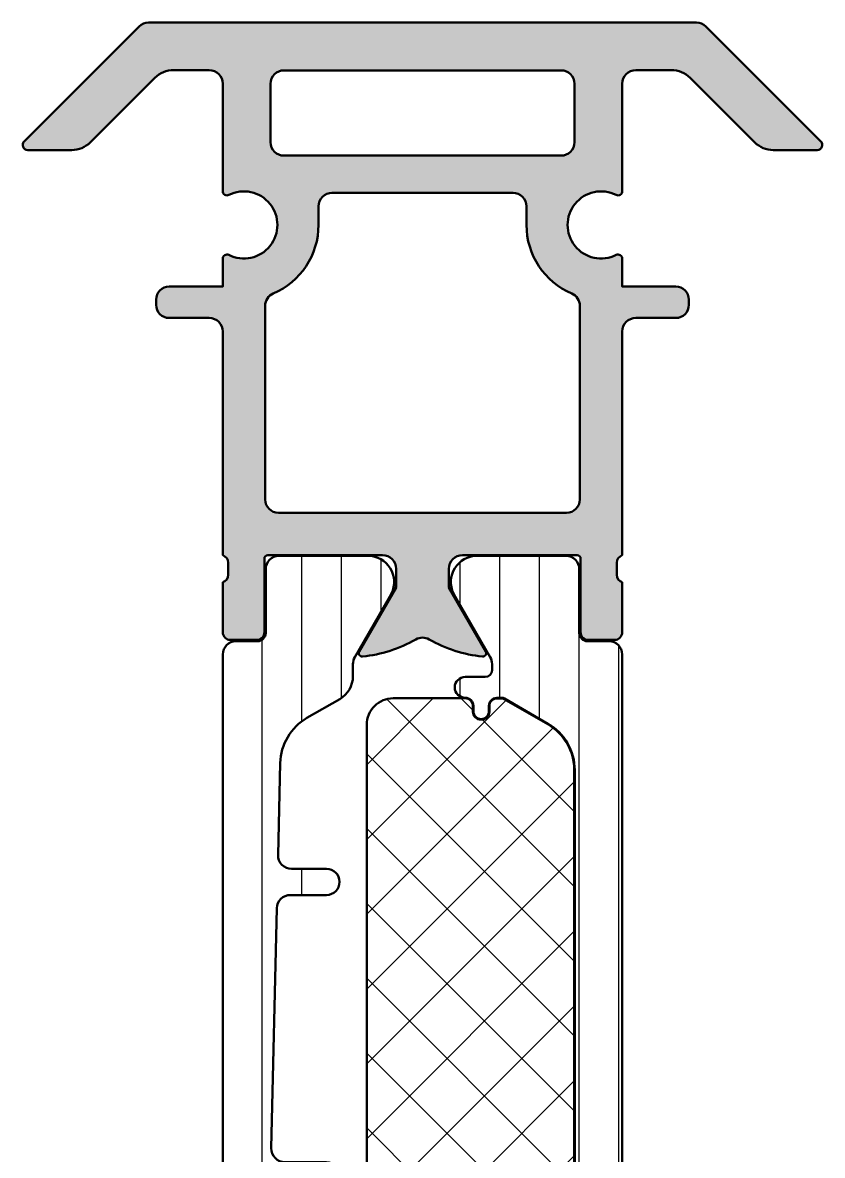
# Model space of a CAD drawing. Extents: x -8 to 23, y -75 to 95.
# Drawn here: x -7.49 to 22.49, y 52.49 to 94.99 of the extents above; entities that cross this region are included whole.
import ezdxf

# ---------------------------------------------------------------- set-up
doc = ezdxf.new("R2010")
doc.units = 0
for name, color, linetype, lineweight in [('0S-Alu contour', 7, 'Continuous', 50), ('0S-Alu hatch', 252, 'Continuous', 25), ('0S-Plastic contour', 254, 'Continuous', 50), ('0S-Plastic hatch', 253, 'Continuous', 25), ('0S-PT contour', 91, 'Continuous', 50), ('0S-PT hatch', 103, 'Continuous', 25)]:
    doc.layers.add(name, color=color, linetype=linetype, lineweight=lineweight)
pattern_1 = [(90, (0, 0), (-1.4859, 0), [])]

# ---------------------------------------------------------------- blocks, each defined once
blk = doc.blocks.new('346070__89B39D5E_1DAB_4333_B35B_0ECAB81A6148_')
at = {"layer": '0S-Alu hatch'}
h = blk.add_hatch(color=256, dxfattribs=at)
edge = h.paths.add_edge_path()
edge.add_arc((17.77985267620927, 94.50002956390381), 0.4900000000000061, 45.00000633583307, 89.99999999999834)
edge.add_line((17.77985267620929, 94.99002956390382), (-2.77989273053059, 94.9900295639038))
edge.add_arc((-2.779892730530599, 94.50002956390381), 0.4899999999999949, 89.99999999999896, 134.9999936641677)
edge.add_line((-3.126375014997592, 94.84651192499962), (-7.438494865783763, 90.53439302789143))
edge.add_arc((-7.304144592214923, 90.40004272460938), 0.190000000000001, 134.9999936641691, 269.9999999999992)
edge.add_line((-7.304144592214925, 90.2100427246094), (-5.656187475068496, 90.21004272460938))
edge.add_arc((-5.65618747506849, 91.20004272460938), 0.990000000000009, 269.9999999999997, 314.9931089170282)
edge.add_line((-4.956235961512881, 90.49992282154192), (-2.541272433093844, 92.91430551440985))
edge.add_ellipse((-1.827180484920937, 92.20004177491676), major_axis=(-1.010000000000016, 0), ratio=1, start_angle=269.99868236124945, end_angle=314.9931089170288, ccw=False)
edge.add_line((-1.827157257815045, 93.2100417746497), (-0.499977951408803, 93.21001125332862))
edge.add_ellipse((-0.4999896798912455, 92.70002157346572), major_axis=(-0.5099896799977462, 0), ratio=1, start_angle=180, end_angle=269.99868234089735, ccw=False)
edge.add_line((0.0100000001065007, 92.70002157346748), (0.0100000000000056, 88.66774257405831))
edge.add_arc((0.1657678837454049, 88.66584558126232), 0.1557794344199138, 179.3022675437157, 296.6131697495105)
edge.add_ellipse((0.7999869549865439, 87.40006614684242), major_axis=(-1.259999999999997, 0), ratio=1, start_angle=63.386740839626725, end_angle=296.6131697495112, ccw=False)
edge.add_arc((0.1657700930816543, 86.13429605376079), 0.1557700930816277, 63.38674083962603, 180)
edge.add_line((0.0100000000000267, 86.13429605376079), (0.010000000000007, 85.09003566741943))
edge.add_line((0.010000000000007, 85.09003566741943), (-2.000000000000095, 85.09003566741943))
edge.add_arc((-2.0002473909118, 84.60028305958078), 0.4897526703214849, 89.97105793068155, 180.0283572324052)
edge.add_line((-2.49000000125014, 84.60004066773548), (-2.489999999999992, 84.40002346038862))
edge.add_arc((-2.000247392161329, 84.39977606947637), 0.4897526703214949, 179.9710579306233, 270.0283572335792)
edge.add_line((-2.000005000305953, 83.91002345913802), (-0.4999896798901578, 83.91002346049471))
edge.add_ellipse((-0.4999896798898028, 83.4000337804984), major_axis=(-0.5099896799963091, 0), ratio=1, start_angle=180, end_angle=270.0000000000399, ccw=False)
edge.add_line((0.0100000001065063, 83.40003378049873), (0.0100000000001006, 75.00737559752618))
edge.add_ellipse((-0.0788364465430356, 74.73247845433256), major_axis=(-0.2888950563274164, 0), ratio=1, start_angle=178.8557447403846, end_angle=252.0911131086406, ccw=False)
edge.add_line((0.2100010000000058, 74.72670930838912), (0.210001000000011, 74.27331663564495))
edge.add_ellipse((-0.078867095643165, 74.26755538685711), major_axis=(-0.2889255417371583, 0), ratio=1, start_angle=107.91332068648441, end_angle=181.1425681414844, ccw=False)
edge.add_line((0.010000000000008, 73.99263611146876), (0.0100000000000105, 72.12000104632568))
edge.add_arc((0.3000000000000193, 72.12000104632568), 0.2900000000000088, 180, 270)
edge.add_line((0.3000000000000193, 71.83000104632568), (1.279974319042789, 71.83000104632568))
edge.add_arc((1.279974319042789, 72.12000104632568), 0.2900000000000062, 270, 360)
edge.add_line((1.569974319042795, 72.12000104632568), (1.569974319042797, 74.87999904632568))
edge.add_ellipse((1.699974319042801, 74.87999904632568), major_axis=(-0.1300000000000043, 0), ratio=1, start_angle=270, end_angle=360, ccw=False)
edge.add_line((1.699974319042801, 75.00999904632569), (6.000000000000007, 75.00999904632569))
edge.add_ellipse((6.000000000000007, 74.49999904632568), major_axis=(-0.5100000000000052, 0), ratio=1, start_angle=180, end_angle=270, ccw=False)
edge.add_line((6.510000000000012, 74.49999904632568), (6.510000000000006, 73.79731955440138))
edge.add_line((6.510000000000006, 73.79731955440138), (5.127164796415495, 71.40217872329815))
edge.add_arc((5.238119784648314, 71.33811883097398), 0.1281197846483079, 149.9999999999933, 275.6225775507878)
edge.add_arc((4.76177675882622, 76.17660790817342), 4.989999999999951, 275.6225775507934, 299.8581976965986)
edge.add_ellipse((7.499979972839351, 71.4066767599526), major_axis=(-0.5099999999999595, 0), ratio=1, start_angle=240.1418023034018, end_angle=299.8581976965999, ccw=False)
edge.add_arc((10.2381831868525, 76.17660790817362), 4.990000000000124, 240.1418023034021, 264.3774224492067)
edge.add_arc((9.76184016103041, 71.33811883097397), 0.1281197846482762, 264.3774224492068, 390.0000000000145)
edge.add_line((9.872795149263194, 71.40217872329814), (8.489959945678715, 73.79731955440138))
edge.add_line((8.489959945678715, 73.79731955440138), (8.489959945678708, 74.49999904632568))
edge.add_ellipse((8.99995994567871, 74.49999904632568), major_axis=(-0.5100000000000035, 0), ratio=1, start_angle=269.99999999999983, end_angle=360, ccw=False)
edge.add_line((8.999959945678713, 75.00999904632569), (13.29998562663593, 75.00999904632569))
edge.add_ellipse((13.29998562663593, 74.87999904632568), major_axis=(-0.1300000000000097, 0), ratio=1, start_angle=180, end_angle=269.9999999999992, ccw=False)
edge.add_line((13.42998562663594, 74.87999904632566), (13.42998562663592, 72.12000104632571))
edge.add_arc((13.71998562663592, 72.12000104632571), 0.2899999999999974, 180, 270)
edge.add_line((13.71998562663592, 71.83000104632572), (14.69995994567871, 71.8300010463257))
edge.add_arc((14.69995994567871, 72.12000104632571), 0.2900000000000062, 270, 360)
edge.add_line((14.98995994567872, 72.12000104632571), (14.98995994567871, 73.9926361114688))
edge.add_ellipse((15.07882704132187, 74.26755538685715), major_axis=(-0.2889255417371592, 0), ratio=1, start_angle=-1.1425681415689155, end_angle=72.08667931351653, ccw=False)
edge.add_line((14.7899589456787, 74.27331663564541), (14.78995894567871, 74.72670930838852))
edge.add_ellipse((15.07879639222176, 74.7324784543326), major_axis=(-0.288895056327438, 0), ratio=1, start_angle=-72.09111310863852, end_angle=1.1442552597392819, ccw=False)
edge.add_line((14.98995994567861, 75.00737559752622), (14.9899599455722, 83.4000337804986))
edge.add_ellipse((15.49994962556824, 83.40003378049869), major_axis=(-0.5099896799960355, 0), ratio=1, start_angle=270.0000000000074, end_angle=360, ccw=False)
edge.add_line((15.49994962556817, 83.91002346049473), (16.99995994565111, 83.91002346038819))
edge.add_arc((17.00020733659058, 84.39977606822679), 0.4897526703214278, 269.9710579274336, 360.0283572342431)
edge.add_line((17.48995994692885, 84.4000184600878), (17.48995994567871, 84.60003566741553))
edge.add_arc((17.00020733784001, 84.6002830583312), 0.489752670321533, 359.9710579302329, 450.0283572338818)
edge.add_line((16.99996494598204, 85.09003566866959), (14.98995994567871, 85.09003566741943))
edge.add_line((14.98995994567871, 85.09003566741943), (14.98995994567871, 86.13434283674155))
edge.add_arc((14.83423663557784, 86.13434283674155), 0.1557233101008713, 0, 116.6137069584553)
edge.add_ellipse((14.20003083851331, 87.40006614684242), major_axis=(-1.259999999999995, 0), ratio=1, start_angle=-116.61316974951058, end_angle=116.6137069584521, ccw=False)
edge.add_arc((14.83424990975447, 88.66584558126237), 0.1557794344199678, 243.3868302504857, 361.7103056146063)
edge.add_line((14.98995994567873, 88.67049497914482), (14.9899599455722, 92.70002157346723))
edge.add_ellipse((15.49994962556831, 92.70002157346734), major_axis=(-0.5099896799961048, 0), ratio=1, start_angle=270.00131765931883, end_angle=360, ccw=False)
edge.add_line((15.49993789708394, 93.21001125332857), (16.82711720313509, 93.2100417746497))
edge.add_ellipse((16.82714043060149, 92.2000417749211), major_axis=(-1.009999999995664, 0), ratio=1, start_angle=225.0068910828694, end_angle=270.0013176592014, ccw=False)
edge.add_line((17.54123237877259, 92.91430551440985), (19.95619590719159, 90.49992282154192))
edge.add_arc((20.65614742074721, 91.2000427246094), 0.9900000000000199, 225.0068910829723, 270.0000000000008)
edge.add_line((20.65614742074722, 90.2100427246094), (22.30410453789365, 90.21004272460938))
edge.add_arc((22.30410453789364, 90.40004272460938), 0.1899999999999977, 270.0000000000021, 405.0000063358259)
edge.add_line((22.43845481146249, 90.53439302789143), (18.12633496067627, 94.84651192499963))
edge = h.paths.add_edge_path()
edge.add_ellipse((2.099547540908439, 84.36672767520731), major_axis=(-0.4999999999988573, 0), ratio=1, start_angle=-66.80845702944998, end_angle=0.003363711493420851, ccw=False)
edge.add_arc((0.7999869549854024, 87.4000661468447), 2.800000000001144, 293.1915429705496, 360)
edge.add_line((3.599986954986546, 87.40006614684467), (3.599986954986543, 88.10000511168614))
edge.add_ellipse((4.099986954986539, 88.10000511168614), major_axis=(-0.4999999999999965, 0), ratio=1, start_angle=269.3673577318503, end_angle=360, ccw=False)
edge.add_line((4.10550768808788, 88.59997463226318), (10.89451010540831, 88.59997463226318))
edge.add_ellipse((10.90003083851328, 88.10000511168614), major_axis=(-0.5000000000000366, 0), ratio=1, start_angle=180, end_angle=270.63264226856535, ccw=False)
edge.add_line((11.40003083851331, 88.10000511168614), (11.40003083851332, 87.40006614683993))
edge.add_arc((14.20003083855247, 87.4000661468399), 2.800000000039148, 180, 246.8073643830589)
edge.add_ellipse((12.9004124062633, 84.36675245873344), major_axis=(-0.4999999999608188, 0), ratio=1, start_angle=179.9966362892651, end_angle=246.8073643833955, ccw=False)
edge.add_line((13.40041240536246, 84.36672310481909), (13.3999857897989, 77.09996547399595))
edge.add_ellipse((12.89999611319174, 77.0999948273101), major_axis=(-0.4999896774687903, 0), ratio=1, start_angle=90.00000000056531, end_angle=179.9966362885066, ccw=False)
edge.add_line((12.89999611319667, 76.60000514984131), (2.099963832593539, 76.60000514973474))
edge.add_ellipse((2.099963832593539, 77.0999948273101), major_axis=(-0.499989677575357, 0), ratio=1, start_angle=0.003363711493420851, end_angle=90.00000000000011, ccw=False)
edge.add_line((1.599974155879817, 77.09996547399594), (1.599547541771235, 84.36669832128715))
edge = h.paths.add_edge_path()
edge.add_line((1.799986362457282, 90.4999999999991), (1.800016880035407, 92.70001125335693))
edge.add_ellipse((2.29998624777411, 92.70004188561823), major_axis=(-0.4999693686770963, 0), ratio=1, start_angle=-89.99999999483032, end_angle=0.0035104136661061602, ccw=False)
edge.add_line((2.299986247729, 93.20001125429532), (12.6999736979046, 93.20001125429532))
edge.add_ellipse((12.6999736979046, 92.70004188561823), major_axis=(-0.4999693686770996, 0), ratio=1, start_angle=180.000794781643, end_angle=270, ccw=False)
edge.add_line((13.1999430665336, 92.70004882097103), (13.19997358322143, 90.49999999998533))
edge.add_ellipse((12.70020311082541, 90.499770472396), major_axis=(-0.4997705251031278, 0), ratio=1, start_angle=89.97368599480791, end_angle=180.0263140020329, ccw=False)
edge.add_line((12.69997358320851, 90), (2.299986362460407, 90))
edge.add_ellipse((2.299756834853293, 90.499770472396), major_axis=(-0.4997705251031235, 0), ratio=1, start_angle=-0.02631400361190117, end_angle=90.02631400407012, ccw=False)
at = {"layer": '0S-Alu contour', "color": 7}
for points in [[(-3.126375014997592, 94.84651192499962), (-7.438494865783763, 90.53439302789143)], [(17.77985267620929, 94.99002956390382), (-2.77989273053059, 94.9900295639038)], [(22.43845481146249, 90.53439302789143), (18.12633496067627, 94.84651192499963)], [(-1.827157257815045, 93.2100417746497), (-0.499977951408803, 93.21001125332862)], [(2.299986247729, 93.20001125429532), (12.6999736979046, 93.20001125429532)], [(15.49993789708394, 93.21001125332857), (16.82711720313509, 93.2100417746497)], [(-4.956235961512881, 90.49992282154192), (-2.541272433093844, 92.91430551440985)], [(0.0100000001065007, 92.70002157346748), (0.0100000000000056, 88.66774257405831)], [(1.799986362457282, 90.4999999999991), (1.800016880035407, 92.70001125335693)], [(13.1999430665336, 92.70004882097103), (13.19997358322143, 90.49999999998533)], [(14.98995994567873, 88.67049497914482), (14.9899599455722, 92.70002157346723)], [(17.54123237877259, 92.91430551440985), (19.95619590719159, 90.49992282154192)], [(-7.304144592214925, 90.2100427246094), (-5.656187475068496, 90.21004272460938)], [(20.65614742074722, 90.2100427246094), (22.30410453789365, 90.21004272460938)], [(12.69997358320851, 90), (2.299986362460407, 90)], [(4.10550768808788, 88.59997463226318), (10.89451010540831, 88.59997463226318)], [(3.599986954986546, 87.40006614684467), (3.599986954986543, 88.10000511168614)], [(11.40003083851331, 88.10000511168614), (11.40003083851332, 87.40006614683993)], [(0.0100000000000267, 86.13429605376079), (0.010000000000007, 85.09003566741943), (-2.000000000000095, 85.09003566741943)], [(16.99996494598204, 85.09003566866959), (14.98995994567871, 85.09003566741943), (14.98995994567871, 86.13434283674155)], [(-2.49000000125014, 84.60004066773548), (-2.489999999999992, 84.40002346038862)], [(17.48995994692885, 84.4000184600878), (17.48995994567871, 84.60003566741553)], [(1.599974155879817, 77.09996547399594), (1.599547541771235, 84.36669832128715)], [(13.40041240536246, 84.36672310481909), (13.3999857897989, 77.09996547399595)], [(-2.000005000305953, 83.91002345913802), (-0.4999896798901578, 83.91002346049471)], [(15.49994962556817, 83.91002346049473), (16.99995994565111, 83.91002346038819)], [(0.0100000001065063, 83.40003378049873), (0.0100000000001006, 75.00737559752618)], [(14.98995994567861, 75.00737559752622), (14.9899599455722, 83.4000337804986)], [(12.89999611319667, 76.60000514984131), (2.099963832593539, 76.60000514973474)], [(1.569974319042795, 72.12000104632568), (1.569974319042797, 74.87999904632568)], [(1.699974319042801, 75.00999904632569), (6.000000000000007, 75.00999904632569)], [(8.999959945678713, 75.00999904632569), (13.29998562663593, 75.00999904632569)], [(13.42998562663594, 74.87999904632566), (13.42998562663592, 72.12000104632571)], [(0.2100010000000058, 74.72670930838912), (0.210001000000011, 74.27331663564495)], [(6.510000000000012, 74.49999904632568), (6.510000000000006, 73.79731955440138), (5.127164796415495, 71.40217872329815)], [(9.872795149263194, 71.40217872329814), (8.489959945678715, 73.79731955440138), (8.489959945678708, 74.49999904632568)], [(14.7899589456787, 74.27331663564541), (14.78995894567871, 74.72670930838852)], [(0.010000000000008, 73.99263611146876), (0.0100000000000105, 72.12000104632568)], [(14.98995994567872, 72.12000104632571), (14.98995994567871, 73.9926361114688)], [(0.3000000000000193, 71.83000104632568), (1.279974319042789, 71.83000104632568)], [(13.71998562663592, 71.83000104632572), (14.69995994567871, 71.8300010463257)]]:
    blk.add_lwpolyline(points, dxfattribs=at)
for centre, radius, start, end in [((-2.779892730530599, 94.50002956390381), 0.4899999999999949, 89.99999999999896, 134.9999936641677), ((17.77985267620927, 94.50002956390381), 0.4900000000000061, 45.00000633583307, 89.99999999999834), ((-7.304144592214923, 90.40004272460938), 0.190000000000001, 134.9999936641691, 269.9999999999992), ((22.30410453789364, 90.40004272460938), 0.1899999999999977, 270.0000000000021, 45.00000633582594), ((-5.65618747506849, 91.20004272460938), 0.990000000000009, 269.9999999999997, 314.9931089170282), ((20.65614742074721, 91.2000427246094), 0.9900000000000199, 225.0068910829723, 270.0000000000008), ((0.1657678837454049, 88.66584558126232), 0.1557794344199138, 179.3022675437157, 296.6131697495105), ((14.83424990975447, 88.66584558126237), 0.1557794344199678, 243.3868302504857, 1.710305614606304), ((0.7999869549854024, 87.4000661468447), 2.800000000001144, 293.1915429705496, 0), ((14.20003083855247, 87.4000661468399), 2.800000000039148, 180, 246.8073643830589), ((0.1657700930816543, 86.13429605376079), 0.1557700930816277, 63.38674083962603, 180), ((14.83423663557784, 86.13434283674155), 0.1557233101008713, 0, 116.6137069584553), ((-2.0002473909118, 84.60028305958078), 0.4897526703214849, 89.97105793068155, 180.0283572324052), ((17.00020733784001, 84.6002830583312), 0.489752670321533, 359.9710579302329, 90.02835723388193), ((-2.000247392161329, 84.39977606947637), 0.4897526703214949, 179.9710579306233, 270.0283572335792), ((17.00020733659058, 84.39977606822679), 0.4897526703214278, 269.9710579274336, 0.0283572342431237), ((0.3000000000000193, 72.12000104632568), 0.2900000000000088, 180, 270), ((1.279974319042789, 72.12000104632568), 0.2900000000000062, 270, 0), ((4.76177675882622, 76.17660790817342), 4.989999999999951, 275.6225775507934, 299.8581976965986), ((10.2381831868525, 76.17660790817362), 4.990000000000124, 240.1418023034021, 264.3774224492067), ((13.71998562663592, 72.12000104632571), 0.2899999999999974, 180, 270), ((14.69995994567871, 72.12000104632571), 0.2900000000000062, 270, 0), ((5.238119784648314, 71.33811883097398), 0.1281197846483079, 149.9999999999933, 275.6225775507878), ((9.76184016103041, 71.33811883097397), 0.1281197846482762, 264.3774224492068, 30.00000000001441)]:
    blk.add_arc(centre, radius, start, end, dxfattribs=at)
at = {"layer": '0S-Alu contour', "color": 7, "extrusion": (0, 0, -1)}
for centre, radius, start, end in [((1.827180484920937, 92.20004177491676), 1.010000000000016, 45.0068910829712, 90.00131763875054), ((0.4999896798912455, 92.70002157346572), 0.5099896799977462, 90.00131765910265, 180), ((-2.29998624777411, 92.70004188561823), 0.4999693686770963, 359.9964895863339, 89.99999999483039), ((-12.6999736979046, 92.70004188561823), 0.4999693686770997, 90, 179.999205218357), ((-15.49994962556831, 92.70002157346734), 0.5099896799961048, 0, 89.99868234068116), ((-16.82714043060149, 92.2000417749211), 1.009999999995664, 89.9986823407986, 134.9931089171306), ((-2.299756834853293, 90.499770472396), 0.4997705251031235, 269.9736859959299, 0.0263140036118121), ((-12.70020311082541, 90.499770472396), 0.4997705251031278, 179.9736859979671, 270.0263140051921), ((-0.7999869549865439, 87.40006614684242), 1.259999999999997, 63.38683025048879, 296.6132591603733), ((-4.099986954986539, 88.10000511168614), 0.4999999999999965, 0, 90.6326422681497), ((-10.90003083851328, 88.10000511168614), 0.5000000000000366, 89.36735773143467, 180), ((-14.20003083851331, 87.40006614684242), 1.259999999999995, 243.3862930415479, 116.6131697495107), ((-2.099547540908439, 84.36672767520731), 0.4999999999988573, 359.9966362885066, 66.8084570294501), ((-12.9004124062633, 84.36675245873344), 0.4999999999608188, 113.1926356166045, 180.0033637107349), ((0.4999896798898028, 83.4000337804984), 0.5099896799963091, 89.99999999996012, 180), ((-15.49994962556824, 83.40003378049869), 0.5099896799960355, 0, 89.99999999999262), ((-2.099963832593539, 77.0999948273101), 0.499989677575357, 269.9999999999999, 359.9966362885066), ((-12.89999611319174, 77.0999948273101), 0.4999896774687903, 180.0033637114934, 269.9999999994347), ((0.0788364465430356, 74.73247845433256), 0.2888950563274164, 107.9088868913594, 181.1442552596154), ((-1.699974319042801, 74.87999904632568), 0.1300000000000043, 0, 90), ((-6.000000000000007, 74.49999904632568), 0.5100000000000052, 90, 180), ((-8.99995994567871, 74.49999904632568), 0.5100000000000035, 0, 90.00000000000018), ((-13.29998562663593, 74.87999904632568), 0.1300000000000097, 90.00000000000078, 180), ((-15.07879639222176, 74.7324784543326), 0.288895056327438, 358.8557447402607, 72.09111310863858), ((0.078867095643165, 74.26755538685711), 0.2889255417371583, 178.8574318585156, 252.0866793135156), ((-15.07882704132187, 74.26755538685715), 0.2889255417371592, 287.9133206864835, 1.142568141568927), ((-7.499979972839351, 71.4066767599526), 0.5099999999999595, 60.14180230340008, 119.8581976965982)]:
    blk.add_arc(centre, radius, start, end, dxfattribs=at)
blk = doc.blocks.new('441620__46EF8AA7_0BE7_4622_977B_6BD450058A55_')
at = {"layer": '0S-PT hatch'}
h = blk.add_hatch(dxfattribs=at)
h.set_pattern_fill('ANSI37', color=256, scale=0.625, angle=90, style=0)
h.set_pattern_definition([(135, (0, 0), (-1.403165018917055, -1.403165018917055), []), (225, (0, 0), (1.403165018917055, -1.403165018917055), [])])
edge = h.paths.add_edge_path()
edge.add_arc((9.099593360609028, 69.34981193909358), 0.2904066393909712, 0, 89.99999999899975)
edge.add_line((9.099593360614097, 69.64021857848455), (6.40000000001727, 69.64021857853167))
edge.add_arc((6.399999999999989, 68.65021857853169), 0.9899999999999806, 89.99999999899985, 180)
edge.add_line((5.410000000000009, 68.6502185785317), (5.410000000000016, 23.84981193909357))
edge.add_arc((6.400000000000014, 23.84981193909357), 0.9899999999999984, 180, 270.0000000000002)
edge.add_line((6.400000000000017, 22.85981193909357), (9.101075214375602, 22.85981193909358))
edge.add_arc((9.101075214375603, 23.14981193909358), 0.2900000000000027, 269.9999999999997, 360)
edge.add_line((9.391075214375604, 23.14981193909358), (9.391075214375604, 23.35038273437983))
edge.add_ellipse((9.700504419089368, 23.35038273437983), major_axis=(-0.3094292047137621, 0), ratio=1, start_angle=180, end_angle=360, ccw=False)
edge.add_line((10.00993362380313, 23.35038273437983), (10.00993362380313, 23.14981193909359))
edge.add_arc((10.29993362380312, 23.14981193909359), 0.289999999999992, 180, 266.5483281938152)
edge.add_line((10.28247370832829, 22.8603380173811), (10.46501280946046, 22.8603380173811))
edge.add_arc((10.46501280946046, 23.0503380173811), 0.1899999999999942, 270.0000000000011, 300.0000000000006)
edge.add_line((10.56001280946046, 22.88579319066206), (12.195, 23.82975348524162))
edge.add_arc((11.20000000000002, 25.55314403877266), 1.989999999999992, 299.9999999999992, 360)
edge.add_line((13.19000000000001, 25.55314403877266), (13.19000000000001, 66.94647983946167))
edge.add_arc((11.20000000000001, 66.94647983946167), 1.989999999999989, 0, 60.0000000000006)
edge.add_line((12.19499999999999, 68.66987039299272), (10.56001280946044, 69.61383068757227))
edge.add_arc((10.46501280946049, 69.44928586085328), 0.1899999999999413, 60.00000000000997, 90.0000000000075)
edge.add_line((10.46501280946047, 69.63928586085322), (10.28247370832827, 69.63928586085324))
edge.add_arc((10.29993362380312, 69.34981193914074), 0.2900000000000054, 93.45167180618918, 180)
edge.add_line((10.00993362380312, 69.34981193914074), (10.00993362380313, 69.14924114385451))
edge.add_ellipse((9.699966811901565, 69.14924114385451), major_axis=(-0.3099668119015639, 0), ratio=1, start_angle=0, end_angle=180, ccw=False)
edge.add_line((9.39, 69.14924114385451), (9.389999999999999, 69.34981193909357))
at = {"layer": '0S-PT contour', "color": 7}
for points in [[(9.099593360614097, 69.64021857848455), (6.40000000001727, 69.64021857853167)], [(9.39, 69.14924114385451), (9.389999999999999, 69.34981193909357)], [(10.00993362380312, 69.34981193914074), (10.00993362380313, 69.14924114385451)], [(10.46501280946047, 69.63928586085322), (10.28247370832827, 69.63928586085324)], [(12.19499999999999, 68.66987039299272), (10.56001280946044, 69.61383068757227)], [(5.410000000000009, 68.6502185785317), (5.410000000000016, 23.84981193909357)], [(13.19000000000001, 25.55314403877266), (13.19000000000001, 66.94647983946167)], [(10.56001280946046, 22.88579319066206), (12.195, 23.82975348524162)], [(9.391075214375604, 23.14981193909358), (9.391075214375604, 23.35038273437983)], [(10.00993362380313, 23.35038273437983), (10.00993362380313, 23.14981193909359)], [(6.400000000000017, 22.85981193909357), (9.101075214375602, 22.85981193909358)], [(10.28247370832829, 22.8603380173811), (10.46501280946046, 22.8603380173811)]]:
    blk.add_lwpolyline(points, dxfattribs=at)
for centre, radius, start, end in [((6.399999999999989, 68.65021857853169), 0.9899999999999806, 89.99999999899985, 180), ((9.099593360609028, 69.34981193909358), 0.2904066393909712, 0, 89.99999999899975), ((10.29993362380312, 69.34981193914074), 0.2900000000000054, 93.45167180618918, 180), ((10.46501280946049, 69.44928586085328), 0.1899999999999413, 60.00000000000997, 90.0000000000075), ((11.20000000000001, 66.94647983946167), 1.989999999999989, 0, 60.0000000000006), ((11.20000000000002, 25.55314403877266), 1.989999999999992, 299.9999999999992, 0), ((6.400000000000014, 23.84981193909357), 0.9899999999999984, 180, 270.0000000000002), ((9.101075214375603, 23.14981193909358), 0.2900000000000027, 269.9999999999997, 0), ((10.29993362380312, 23.14981193909359), 0.289999999999992, 180, 266.5483281938152), ((10.46501280946046, 23.0503380173811), 0.1899999999999942, 270.0000000000011, 300.0000000000006)]:
    blk.add_arc(centre, radius, start, end, dxfattribs=at)
at = {"layer": '0S-PT contour', "color": 7, "extrusion": (0, 0, -1)}
for centre, radius, start, end in [((-9.699966811901565, 69.14924114385451), 0.3099668119015639, 180, 0), ((-9.700504419089368, 23.35038273437983), 0.3094292047137621, 0, 180)]:
    blk.add_arc(centre, radius, start, end, dxfattribs=at)
blk = doc.blocks.new('284585__5A2DF9D1_5C5B_406F_9F7A_5F41F9858D75___502BBFCB_5449_4B6F_980F_2B2E2D0EEC2D_')
at = {"layer": '0S-Plastic hatch'}
h = blk.add_hatch(dxfattribs=at)
h.set_pattern_fill('ANSI31', color=256, scale=0.4680000000000001, angle=45, style=0)
h.set_pattern_definition(pattern_1)
edge = h.paths.add_edge_path()
edge.add_ellipse((1.310362936153113, 72.09001825878904), major_axis=(-0.3099999999999832, 0), ratio=1, start_angle=90.0000000000012, end_angle=180.0079886915353, ccw=False)
edge.add_line((1.310362936153119, 71.78001825878906), (0.5000289239106487, 71.78001825878904))
edge.add_arc((0.5000289239106575, 71.29001825878905), 0.4899999999999949, 90.00000000000104, 180)
edge.add_line((0.0100289239106626, 71.29001825878905), (0.0100289239104696, 21.21001225878917))
edge.add_arc((0.5000289239105726, 21.21001225878916), 0.4900000000001031, 180, 270.0000000000002)
edge.add_line((0.5000289239105739, 20.72001225878906), (1.310362936153108, 20.72001225878906))
edge.add_ellipse((1.310362238959658, 20.41001156169281), major_axis=(-0.3100006970970337, 0), ratio=1, start_angle=179.99987114239, end_angle=269.99987114144403, ccw=False)
edge.add_line((1.620362936055908, 20.41001086449921), (1.620028306846748, 18.01001382305978))
edge.add_arc((2.110024284285493, 18.01001123622766), 0.4899959774455727, 179.9996975194316, 269.9999999999988)
edge.add_line((2.110024284285482, 17.52001525878209), (5.585851420094776, 17.52001525878906))
edge.add_arc((5.444257773018701, 18.49983333351191), 0.9899960709244741, 278.2228963588979, 392.7407569883866)
edge.add_line((6.276969477999546, 19.03526160773152), (4.958333314716784, 21.3192067522931))
edge.add_ellipse((5.400006285781759, 21.57420672607864), major_axis=(-0.509999999999987, 0), ratio=1, start_angle=-0.5398516222250009, end_angle=29.999996599344286, ccw=False)
edge.add_line((4.890028923910447, 21.57901197100101), (4.890028923910437, 22.03151071641176))
edge.add_arc((3.900028923910471, 22.03151071641175), 0.9899999999999664, 0, 60.0000000000015)
edge.add_line((4.395028923910431, 22.88887586615833), (3.16817561018452, 23.59719995709412))
edge.add_ellipse((4.173175610184575, 25.33791101870105), major_axis=(-2.010000000000201, 0), ratio=1, start_angle=1.3413950657791816, end_angle=60.00000000000148, ccw=False)
edge.add_line((2.163726436105072, 25.29085767884071), (2.083006229852827, 28.73807635166037))
edge.add_ellipse((2.592866468052053, 28.75001525878911), major_axis=(-0.51, 0), ratio=1, start_angle=-90, end_angle=1.3413950657787268, ccw=False)
edge.add_line((2.592866468052053, 29.26001525878911), (3.900028923910621, 29.26001525878911))
edge.add_arc((3.900028923910621, 29.75001525878911), 0.4899999999999985, 270, 450)
edge.add_line((3.900028923910621, 30.24001525878911), (2.546034390418752, 30.24001525878911))
edge.add_ellipse((2.546034390418753, 30.75001525878912), major_axis=(-0.5100000000000052, 0), ratio=1, start_angle=1.3413950657791816, end_angle=89.99999999999977, ccw=False)
edge.add_line((2.036174152219523, 30.73807635166037), (1.825429802869635, 39.73807635166041))
edge.add_ellipse((2.335290041068819, 39.75001525878914), major_axis=(-0.5099999999999575, 0), ratio=1, start_angle=-89.9999999999992, end_angle=1.3413950657783857, ccw=False)
edge.add_line((2.335290041068812, 40.2600152587891), (3.900028923910626, 40.26001525878912))
edge.add_arc((3.900028923910623, 40.75001525878912), 0.4899999999999949, 270.0000000000003, 450.0000000000002)
edge.add_line((3.90002892391062, 41.24001525878911), (2.30002892391057, 41.24001525878911))
edge.add_ellipse((2.30002892391057, 41.75001525878911), major_axis=(-0.5100000000000052, 0), ratio=1, start_angle=0, end_angle=90, ccw=False)
edge.add_line((1.790028923910565, 41.75001525878911), (1.790028923910565, 50.75001525878912))
edge.add_ellipse((2.300028923910565, 50.75001525878911), major_axis=(-0.51, 0), ratio=1, start_angle=270, end_angle=360, ccw=False)
edge.add_line((2.300028923910565, 51.26001525878911), (3.900028923910616, 51.26001525878912))
edge.add_arc((3.900028923910614, 51.75001525878911), 0.490000000000002, 270.0000000000002, 450.0000000000002)
edge.add_line((3.900028923910612, 52.24001525878912), (2.335290041068869, 52.24001525878909))
edge.add_ellipse((2.33529004106886, 52.75001525878909), major_axis=(-0.509999999999998, 0), ratio=1, start_angle=-1.3413950657787268, end_angle=90.00000000000102, ccw=False)
edge.add_line((1.825429802869637, 52.76195416591782), (2.03617415221952, 61.76195416591785))
edge.add_ellipse((2.546034390418745, 61.75001525878911), major_axis=(-0.5099999999999996, 0), ratio=1, start_angle=270.00000000000017, end_angle=358.65860493422133, ccw=False)
edge.add_line((2.546034390418744, 62.26001525878912), (3.900028923910623, 62.26001525878912))
edge.add_arc((3.900028923910624, 62.75001525878912), 0.490000000000002, 269.9999999999999, 449.9999999999999)
edge.add_line((3.900028923910625, 63.24001525878912), (2.59286646805205, 63.24001525878912))
edge.add_ellipse((2.59286646805205, 63.75001525878912), major_axis=(-0.509999999999998, 0), ratio=1, start_angle=-1.3413950657791816, end_angle=90, ccw=False)
edge.add_line((2.083006229852826, 63.76195416591786), (2.163726436105073, 67.20917283873752))
edge.add_ellipse((4.173175610184369, 67.16211949887719), major_axis=(-2.009999999999994, 0), ratio=1, start_angle=299.9999999999992, end_angle=358.65860493422105, ccw=False)
edge.add_line((3.168175610184394, 68.90283056048392), (4.395028923910444, 69.61115465141982))
edge.add_arc((3.900028923910451, 70.46851980116642), 0.99, 299.9999999999994, 360)
edge.add_line((4.890028923910452, 70.46851980116648), (4.890028923910425, 70.92101854657646))
edge.add_ellipse((5.400006285781984, 70.92582379149938), major_axis=(-0.5100000000002392, 0), ratio=1, start_angle=-29.999996599345423, end_angle=0.5398516222858234, ccw=False)
edge.add_line((4.958333314716795, 71.18082376528506), (6.276969477999399, 73.46476890984637))
edge.add_arc((5.44425777301872, 74.00019718406621), 0.9899960709244581, 327.2592430115971, 441.7771036410989)
edge.add_line((5.585851420094847, 74.98001525878904), (2.110024284285506, 74.98001525879603))
edge.add_arc((2.110024284276127, 74.49001928135982), 0.4899959774362089, 89.99999999890323, 180.0079887600601)
edge.add_line((1.620028311602868, 74.4899509611393), (1.620362933139828, 72.0900614817698))
at = {"layer": '0S-Plastic contour', "color": 7}
for points in [[(5.585851420094847, 74.98001525878904), (2.110024284285506, 74.98001525879603)], [(1.620028311602868, 74.4899509611393), (1.620362933139828, 72.0900614817698)], [(4.958333314716795, 71.18082376528506), (6.276969477999399, 73.46476890984637)], [(1.310362936153119, 71.78001825878906), (0.5000289239106487, 71.78001825878904)], [(0.0100289239106626, 71.29001825878905), (0.0100289239104696, 21.21001225878917)], [(4.890028923910452, 70.46851980116648), (4.890028923910425, 70.92101854657646)], [(3.168175610184394, 68.90283056048392), (4.395028923910444, 69.61115465141982)], [(2.083006229852826, 63.76195416591786), (2.163726436105073, 67.20917283873752)], [(3.900028923910625, 63.24001525878912), (2.59286646805205, 63.24001525878912)], [(2.546034390418744, 62.26001525878912), (3.900028923910623, 62.26001525878912)], [(1.825429802869637, 52.76195416591782), (2.03617415221952, 61.76195416591785)], [(3.900028923910612, 52.24001525878912), (2.335290041068869, 52.24001525878909)], [(2.300028923910565, 51.26001525878911), (3.900028923910616, 51.26001525878912)], [(1.790028923910565, 41.75001525878911), (1.790028923910565, 50.75001525878912)], [(3.90002892391062, 41.24001525878911), (2.30002892391057, 41.24001525878911)], [(2.335290041068812, 40.2600152587891), (3.900028923910626, 40.26001525878912)], [(2.036174152219523, 30.73807635166037), (1.825429802869635, 39.73807635166041)], [(3.900028923910621, 30.24001525878911), (2.546034390418752, 30.24001525878911)], [(2.592866468052053, 29.26001525878911), (3.900028923910621, 29.26001525878911)], [(2.163726436105072, 25.29085767884071), (2.083006229852827, 28.73807635166037)], [(4.395028923910431, 22.88887586615833), (3.16817561018452, 23.59719995709412)], [(4.890028923910447, 21.57901197100101), (4.890028923910437, 22.03151071641176)], [(6.276969477999546, 19.03526160773152), (4.958333314716784, 21.3192067522931)], [(0.5000289239105739, 20.72001225878906), (1.310362936153108, 20.72001225878906)], [(1.620362936055908, 20.41001086449921), (1.620028306846748, 18.01001382305978)], [(2.110024284285482, 17.52001525878209), (5.585851420094776, 17.52001525878906)]]:
    blk.add_lwpolyline(points, dxfattribs=at)
for centre, radius, start, end in [((2.110024284276127, 74.49001928135982), 0.4899959774362089, 89.99999999890323, 180.0079887600601), ((5.44425777301872, 74.00019718406621), 0.9899960709244581, 327.2592430115971, 81.7771036410989), ((0.5000289239106575, 71.29001825878905), 0.4899999999999949, 90.00000000000104, 180), ((3.900028923910451, 70.46851980116642), 0.99, 299.9999999999994, 0), ((3.900028923910624, 62.75001525878912), 0.490000000000002, 269.9999999999999, 89.99999999999991), ((3.900028923910614, 51.75001525878911), 0.490000000000002, 270.0000000000002, 90.00000000000021), ((3.900028923910623, 40.75001525878912), 0.4899999999999949, 270.0000000000003, 90.00000000000031), ((3.900028923910621, 29.75001525878911), 0.4899999999999985, 270, 90), ((3.900028923910471, 22.03151071641175), 0.9899999999999664, 0, 60.0000000000015), ((0.5000289239105726, 21.21001225878916), 0.4900000000001031, 180, 270.0000000000002), ((5.444257773018701, 18.49983333351191), 0.9899960709244741, 278.2228963588979, 32.74075698838667), ((2.110024284285493, 18.01001123622766), 0.4899959774455727, 179.9996975194316, 269.9999999999988)]:
    blk.add_arc(centre, radius, start, end, dxfattribs=at)
at = {"layer": '0S-Plastic contour', "color": 7, "extrusion": (0, 0, -1)}
for centre, radius, start, end in [((-1.310362936153113, 72.09001825878904), 0.3099999999999832, 179.9920113084647, 269.9999999999988), ((-5.400006285781984, 70.92582379149938), 0.5100000000002392, 359.4601483777142, 29.99999659934536), ((-4.173175610184369, 67.16211949887719), 2.009999999999994, 1.341395065778929, 60.00000000000078), ((-2.59286646805205, 63.75001525878912), 0.509999999999998, 270, 1.341395065779201), ((-2.546034390418745, 61.75001525878911), 0.5099999999999996, 1.341395065778657, 89.99999999999984), ((-2.33529004106886, 52.75001525878909), 0.509999999999998, 269.999999999999, 1.341395065778657), ((-2.300028923910565, 50.75001525878911), 0.51, 0, 90), ((-2.30002892391057, 41.75001525878911), 0.5100000000000052, 270, 0), ((-2.335290041068819, 39.75001525878914), 0.5099999999999575, 358.6586049342216, 89.9999999999993), ((-2.546034390418753, 30.75001525878912), 0.5100000000000052, 270.0000000000002, 358.6586049342208), ((-2.592866468052053, 28.75001525878911), 0.51, 358.6586049342213, 90), ((-4.173175610184575, 25.33791101870105), 2.010000000000201, 299.9999999999985, 358.6586049342208), ((-5.400006285781759, 21.57420672607864), 0.509999999999987, 330.0000034006557, 0.5398516222249916), ((-1.310362238959658, 20.41001156169281), 0.3100006970970337, 90.00012885855595, 180.0001288576101)]:
    blk.add_arc(centre, radius, start, end, dxfattribs=at)
blk = doc.blocks.new('284585__BFCC21A3_5659_4661_B795_2955525C17E2___74452B8D_CB51_459C_9A62_55E5BD32AAC7_')
at = {"layer": '0S-Plastic hatch'}
h = blk.add_hatch(dxfattribs=at)
h.set_pattern_fill('ANSI31', color=256, scale=0.4680000000000001, angle=45, style=0)
h.set_pattern_definition(pattern_1)
edge = h.paths.add_edge_path()
edge.add_arc((13.68966866668186, 72.09001825880425), 0.310000000015195, 179.9920752599478, 269.9999999976975)
edge.add_line((13.6896686666694, 71.78001825878906), (14.50000267890929, 71.78001825879623))
edge.add_ellipse((14.50000267890924, 71.29002093770549), major_axis=(-0.4899973210907405, 0), ratio=1, start_angle=180, end_angle=269.99999999999375, ccw=False)
edge.add_line((14.98999999999998, 71.29002093770544), (14.99000000000002, 21.2100095798727))
edge.add_ellipse((14.5000026789092, 21.21000957987271), major_axis=(-0.4899973210908187, 0), ratio=1, start_angle=90, end_angle=180, ccw=False)
edge.add_line((14.5000026789092, 20.72001225878189), (13.68966866666675, 20.72001225878906))
edge.add_arc((13.68966866666671, 20.41001225878901), 0.3100000000000449, 89.99999999999181, 180)
edge.add_line((13.37966866666667, 20.41001225878169), (13.38000061715934, 18.01001249271294))
edge.add_ellipse((12.89000530483676, 18.01001057110798), major_axis=(-0.4899953123263469, 0), ratio=1, start_angle=89.99992221594528, end_angle=180.0002246966147, ccw=False)
edge.add_line((12.89000463962507, 17.52001525878209), (9.414177503815795, 17.52001525878906))
edge.add_ellipse((9.555771150891866, 18.49983333351191), major_axis=(-0.9899960709244702, 0), ratio=1, start_angle=-32.740756988386295, end_angle=81.7771036411022, ccw=False)
edge.add_line((8.723059445911021, 19.03526160773151), (10.04169560553939, 21.31920674596349))
edge.add_arc((9.600022634474408, 21.57420671974904), 0.5100000000000016, 330.0000034006553, 360.0057438232341)
edge.add_line((10.11002263191171, 21.57425784654911), (10.10999999868414, 21.80004132335912))
edge.add_arc((9.84999999994531, 21.80001525874375), 0.2600000000452986, 0.0057438170791521, 89.99999999386789)
edge.add_line((9.849999999973136, 22.06001525878905), (9.09959336060901, 22.06001525878908))
edge.add_ellipse((9.099593360609031, 22.44927433190583), major_axis=(-0.3892590731167508, 0), ratio=1, start_angle=-90.00000000000313, end_angle=89.99999999999687, ccw=False)
edge.add_arc((9.099593360609079, 23.15001525878911), 0.3114818537665265, 269.9999999999951, 360)
edge.add_line((9.411075214375606, 23.15001525878911), (9.411075214375604, 23.35058605407529))
edge.add_ellipse((9.700504419089366, 23.35058605407529), major_axis=(-0.2894292047137625, 0), ratio=1, start_angle=180, end_angle=360, ccw=False)
edge.add_line((9.989933623803129, 23.35058605407529), (9.98993362380313, 23.15001525878903))
edge.add_arc((10.29993362380307, 23.15001525878903), 0.3099999999999454, 180, 266.6615612799579)
edge.add_line((10.28188115084546, 22.84054133707658), (10.46501280946023, 22.84054133707653))
edge.add_arc((10.4650128094603, 23.05054133707653), 0.210000000000008, 269.9999999999826, 299.9999999999999)
edge.add_line((10.5700128094603, 22.8686760022818), (12.20499999999998, 23.81263629686142))
edge.add_arc((11.20000000000005, 25.55334735846813), 2.009999999999963, 299.9999999999985, 360)
edge.add_line((13.21000000000001, 25.55334735846813), (13.21000000000001, 66.94668315915719))
edge.add_arc((11.20000000000012, 66.94668315915719), 2.009999999999891, 0, 59.99999999999629)
edge.add_line((12.20500000000017, 68.68739422076375), (10.57001280946061, 69.63135451534347))
edge.add_arc((10.46501280946051, 69.44948918054862), 0.2100000000001642, 59.99999999999438, 90.00000000001309)
edge.add_line((10.46501280946046, 69.65948918054879), (10.28188115084576, 69.65948918054875))
edge.add_arc((10.29993362380309, 69.35001525883627), 0.3099999999999502, 93.3384387199884, 180)
edge.add_line((9.989933623803141, 69.35001525883625), (9.989933623803124, 69.14944446355005))
edge.add_ellipse((9.700504419089363, 69.14944446355004), major_axis=(-0.2894292047137608, 0), ratio=1, start_angle=0, end_angle=180, ccw=False)
edge.add_line((9.411075214375602, 69.14944446355003), (9.411075214375593, 69.35001525883615))
edge.add_arc((9.09959336060902, 69.35001525883615), 0.3114818537665744, 0, 90.00000000000067)
edge.add_ellipse((9.099593360609003, 70.05075618571948), major_axis=(-0.3892590731167473, 0), ratio=1, start_angle=-89.99999999999778, end_angle=90.0000000000021, ccw=False)
edge.add_line((9.099593360608988, 70.44001525883623), (9.849999999973141, 70.44001525883628))
edge.add_arc((9.849999999973125, 70.70001525885377), 0.2600000000174845, 270.0000000000035, 359.9942561768293)
edge.add_line((10.10999999868413, 70.6999891942106), (10.11002263191171, 70.92577267108467))
edge.add_arc((9.600022634578245, 70.9258237978569), 0.5099999998961556, 359.9942561798751, 389.9999966024704)
edge.add_line((10.04169560553939, 71.18082377161463), (8.723059445911034, 73.4647689098466))
edge.add_ellipse((9.55577115089189, 74.00019718406621), major_axis=(-0.9899960709244853, 0), ratio=1, start_angle=-81.7771036411014, end_angle=32.74075698838618, ccw=False)
edge.add_line((9.414177503815804, 74.98001525878907), (12.89000463962508, 74.98001525879602))
edge.add_ellipse((12.89000463962507, 74.49001928135043), major_axis=(-0.489995977445588, 0), ratio=1, start_angle=179.9920751942274, end_angle=269.99999999999875, ccw=False)
edge.add_line((13.38000061238366, 74.48995150806986), (13.37966866963188, 72.09006113577422))
at = {"layer": '0S-Plastic contour', "color": 7}
for points in [[(9.414177503815804, 74.98001525878907), (12.89000463962508, 74.98001525879602)], [(13.38000061238366, 74.48995150806986), (13.37966866963188, 72.09006113577422)], [(10.04169560553939, 71.18082377161463), (8.723059445911034, 73.4647689098466)], [(13.6896686666694, 71.78001825878906), (14.50000267890929, 71.78001825879623)], [(14.98999999999998, 71.29002093770544), (14.99000000000002, 21.2100095798727)], [(10.10999999868413, 70.6999891942106), (10.11002263191171, 70.92577267108467)], [(9.099593360608988, 70.44001525883623), (9.849999999973141, 70.44001525883628)], [(9.411075214375602, 69.14944446355003), (9.411075214375593, 69.35001525883615)], [(9.989933623803141, 69.35001525883625), (9.989933623803124, 69.14944446355005)], [(10.46501280946046, 69.65948918054879), (10.28188115084576, 69.65948918054875)], [(12.20500000000017, 68.68739422076375), (10.57001280946061, 69.63135451534347)], [(13.21000000000001, 25.55334735846813), (13.21000000000001, 66.94668315915719)], [(10.5700128094603, 22.8686760022818), (12.20499999999998, 23.81263629686142)], [(9.411075214375606, 23.15001525878911), (9.411075214375604, 23.35058605407529)], [(9.989933623803129, 23.35058605407529), (9.98993362380313, 23.15001525878903)], [(10.28188115084546, 22.84054133707658), (10.46501280946023, 22.84054133707653)], [(9.849999999973136, 22.06001525878905), (9.09959336060901, 22.06001525878908)], [(10.11002263191171, 21.57425784654911), (10.10999999868414, 21.80004132335912)], [(8.723059445911021, 19.03526160773151), (10.04169560553939, 21.31920674596349)], [(13.37966866666667, 20.41001225878169), (13.38000061715934, 18.01001249271294)], [(14.5000026789092, 20.72001225878189), (13.68966866666675, 20.72001225878906)], [(12.89000463962507, 17.52001525878209), (9.414177503815795, 17.52001525878906)]]:
    blk.add_lwpolyline(points, dxfattribs=at)
at = {"layer": '0S-Plastic contour', "color": 7, "extrusion": (0, 0, -1)}
for centre, radius, start, end in [((-9.55577115089189, 74.00019718406621), 0.9899960709244853, 327.2592430116138, 81.77710364110143), ((-12.89000463962507, 74.49001928135043), 0.489995977445588, 90.00000000000124, 180.0079248057727), ((-14.50000267890924, 71.29002093770549), 0.4899973210907405, 90.00000000000622, 180), ((-9.099593360609003, 70.05075618571948), 0.3892590731167473, 269.9999999999979, 89.99999999999793), ((-9.700504419089363, 69.14944446355004), 0.2894292047137608, 180, 0), ((-9.700504419089366, 23.35058605407529), 0.2894292047137625, 0, 180), ((-9.099593360609031, 22.44927433190583), 0.3892590731167509, 270.0000000000031, 90.00000000000314), ((-14.5000026789092, 21.21000957987271), 0.4899973210908187, 180, 270), ((-9.555771150891866, 18.49983333351191), 0.9899960709244703, 278.2228963588978, 32.74075698838632), ((-12.89000530483676, 18.01001057110798), 0.4899953123263469, 179.9997753033853, 270.0000777840548)]:
    blk.add_arc(centre, radius, start, end, dxfattribs=at)
at = {"layer": '0S-Plastic contour', "color": 7}
for centre, radius, start, end in [((13.68966866668186, 72.09001825880425), 0.310000000015195, 179.9920752599478, 269.9999999976975), ((9.600022634578245, 70.9258237978569), 0.5099999998961556, 359.9942561798751, 29.99999660247033), ((9.849999999973125, 70.70001525885377), 0.2600000000174845, 270.0000000000035, 359.9942561768293), ((9.09959336060902, 69.35001525883615), 0.3114818537665744, 0, 90.00000000000067), ((10.29993362380309, 69.35001525883627), 0.3099999999999502, 93.3384387199884, 180), ((10.46501280946051, 69.44948918054862), 0.2100000000001642, 59.99999999999438, 90.00000000001309), ((11.20000000000012, 66.94668315915719), 2.009999999999891, 0, 59.99999999999629), ((11.20000000000005, 25.55334735846813), 2.009999999999963, 299.9999999999985, 0), ((9.099593360609079, 23.15001525878911), 0.3114818537665265, 269.9999999999951, 0), ((10.29993362380307, 23.15001525878903), 0.3099999999999454, 180, 266.6615612799579), ((10.4650128094603, 23.05054133707653), 0.210000000000008, 269.9999999999826, 299.9999999999999), ((9.84999999994531, 21.80001525874375), 0.2600000000452986, 0.0057438170791521, 89.99999999386789), ((9.600022634474408, 21.57420671974904), 0.5100000000000016, 330.0000034006553, 0.0057438232341285), ((13.68966866666671, 20.41001225878901), 0.3100000000000449, 89.99999999999181, 180)]:
    blk.add_arc(centre, radius, start, end, dxfattribs=at)
blk = doc.blocks.new('441620__8F9909CA_3129_4DFA_9A3F_EC2B3D29F638_')
at = {"layer": '0S-Alu contour', "color": 7}
blk.add_blockref('346070__89B39D5E_1DAB_4333_B35B_0ECAB81A6148_', (0, 0), dxfattribs=at)
at = {"layer": '0S-Plastic contour', "color": 7}
for name in ['284585__5A2DF9D1_5C5B_406F_9F7A_5F41F9858D75___502BBFCB_5449_4B6F_980F_2B2E2D0EEC2D_', '284585__BFCC21A3_5659_4661_B795_2955525C17E2___74452B8D_CB51_459C_9A62_55E5BD32AAC7_']:
    blk.add_blockref(name, (0, 0), dxfattribs=at)
at = {"layer": '0S-PT contour', "color": 7}
blk.add_blockref('441620__46EF8AA7_0BE7_4622_977B_6BD450058A55_', (0, 0), dxfattribs=at)

msp = doc.modelspace()

# ---------------------------------------------------------------- block references
at = {"layer": '0S-Alu contour', "color": 7}
msp.add_blockref('441620__8F9909CA_3129_4DFA_9A3F_EC2B3D29F638_', (0, 0), dxfattribs=at)

doc.saveas('drawing.dxf')
